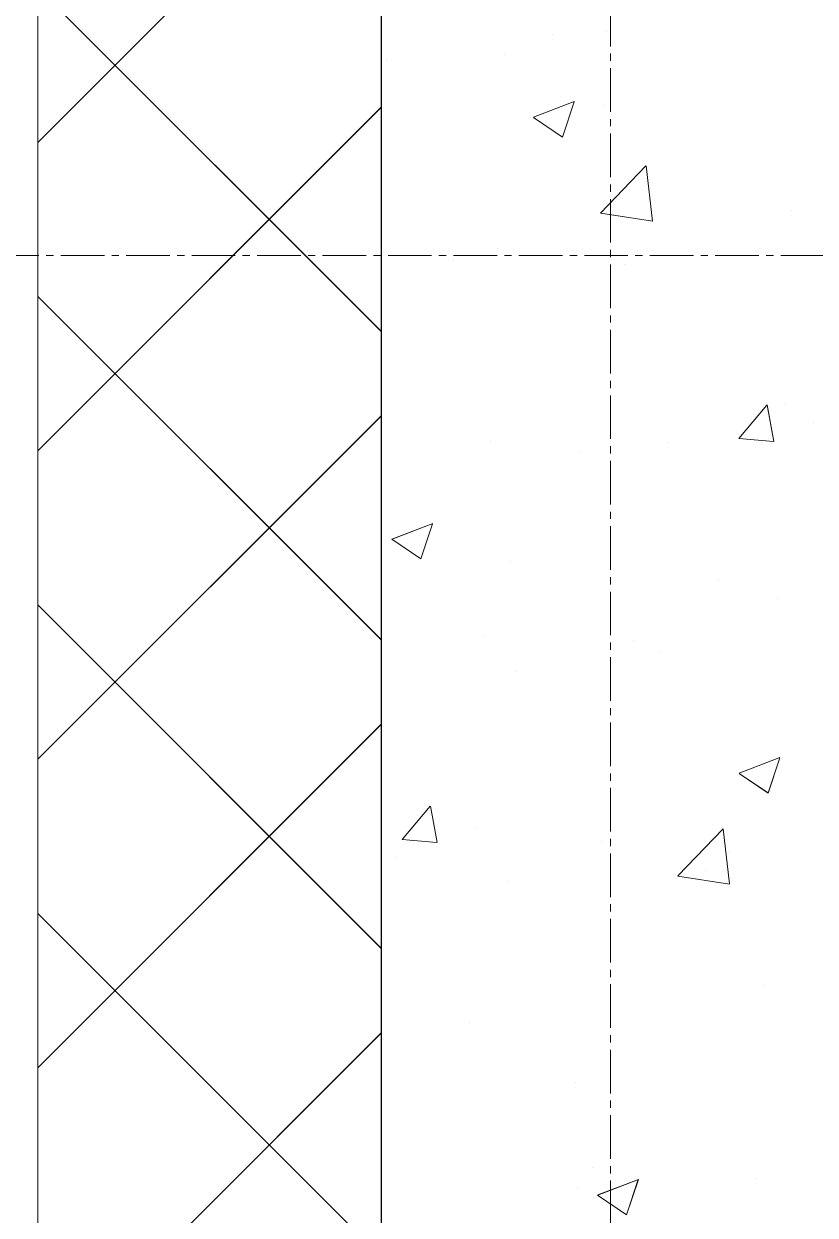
# Model space of a CAD drawing. Header units: millimetres. Extents: x 470010 to 1231400, y -134005 to 421770.
# Drawn here: x 672617 to 672963, y -72730 to -72210 of the extents above; entities that cross this region are included whole.
import ezdxf
from ezdxf.enums import TextEntityAlignment as Align

# ---------------------------------------------------------------- set-up
doc = ezdxf.new("R2010")
doc.units = ezdxf.units.MM
doc.linetypes.add('CENTER2', pattern=[28.575, 19.05, -3.175, 3.175, -3.175])
doc.layers.get('Defpoints').update_dxf_attribs({"color": 140})
for name, color, linetype, lineweight in [('АР_Стены ПЕНОблок', 52, 'Continuous', 20), ('АР_Тонкая', 254, 'Continuous', 5), ('АР_Утеплитель', 31, 'Continuous', 0), ('АР_Штриховка', 8, 'Continuous', 0)]:
    doc.layers.add(name, color=color, linetype=linetype, lineweight=lineweight)
doc.layers.add('РД_Оси_100', color=7, linetype='Continuous', lineweight=0, true_color=0x525252)
doc.styles.add('style1', font='ARIALN.TTF')

# ---------------------------------------------------------------- blocks, each defined once
blk = doc.blocks.new('СОШ_2200_АР_ОСИ_М100_28.05.24')
at = {"layer": 'РД_Оси_100', "color": 251, "linetype": 'CENTER2', "true_color": 0x636466}
for p, q in [((0, -6155), (0, 139938.679)), ((-5954.958, 21300), (29555, 21300))]:
    blk.add_line(p, q, dxfattribs=at)
blk = doc.blocks.new('A$C9108343f')
at = {"layer": 'АР_Стены ПЕНОблок', "color": 18, "linetype": 'Continuous', "lineweight": 20, "true_color": 0x000000}
blk.add_line((7054.96, 97555), (7054.96, 21355), dxfattribs=at)
at = {"layer": 'АР_Тонкая', "color": 18, "linetype": 'Continuous', "lineweight": 5, "true_color": 0x000000}
blk.add_line((6904.96, 21355), (6904.96, 97555), dxfattribs=at)
at = {"layer": 'АР_Утеплитель', "color": 18, "linetype": 'Continuous', "lineweight": 0, "true_color": 0x000000}
for p, q in [((6904.96, 97555), (6904.96, 21355)), ((7054.96, 21355), (7054.96, 97555))]:
    blk.add_line(p, q, dxfattribs=at)
at = {"layer": 'АР_Штриховка', "color": 18, "linetype": 'Continuous', "lineweight": 0, "true_color": 0x000000}
for p, q in [((6904.96, 28104.38), (7054.96, 28254.38)), ((7054.96, 28021.82), (6904.96, 28171.82)), ((7129.49, 28151.65), (7129.49, 28151.65)), ((7153.43, 28152.75), (7153.43, 28152.75)), ((7057.23, 28140.08), (7057.23, 28140.08)), ((7108.79, 28142.79), (7108.79, 28142.79)), ((6904.96, 27969.68), (7054.96, 28119.68)), ((7121.42, 28115.36), (7139.2, 28122.18)), ((7134.01, 28106.71), (7139.16, 28122.06)), ((7151.97, 28120.68), (7151.97, 28120.68)), ((7121.36, 28115.23), (7134, 28106.71)), ((7150.69, 28073.5), (7170.48, 28094.12)), ((7173.33, 28070.01), (7170.52, 28094.13)), ((7150.72, 28073.44), (7173.31, 28069.93)), ((7234, 28074.49), (7234, 28074.49)), ((7105.71, 28058.23), (7105.71, 28058.23)), ((7086.61, 28052.57), (7086.61, 28052.57)), ((7160.99, 28050.93), (7160.99, 28050.93)), ((7054.96, 27887.11), (6904.96, 28037.11)), ((7211, 27975.07), (7223.25, 27989.66)), ((7226.32, 27973.77), (7223.39, 27989.69)), ((7230.91, 27989.94), (7230.91, 27989.94)), ((6904.96, 27834.98), (7054.96, 27984.98)), ((7243.79, 27981.88), (7243.79, 27981.88)), ((7102.62, 27973.68), (7102.62, 27973.68)), ((7180.2, 27973.51), (7180.2, 27973.51)), ((7211, 27975.07), (7226.18, 27973.74)), ((7141.48, 27969.13), (7141.48, 27969.13)), ((7059.62, 27931.17), (7077.4, 27938)), ((7072.2, 27922.52), (7077.36, 27937.87)), ((7059.56, 27931.05), (7072.19, 27922.52)), ((7111.53, 27921.14), (7111.53, 27921.14)), ((7202.34, 27913.36), (7202.34, 27913.36)), ((7227.83, 27905.38), (7227.83, 27905.38)), ((7054.96, 27752.41), (6904.96, 27902.41)), ((7099.53, 27889.12), (7099.53, 27889.12)), ((7165.08, 27887.02), (7165.08, 27887.02)), ((7176.97, 27881.7), (7176.97, 27881.7)), ((7113.38, 27873.32), (7113.38, 27873.32)), ((6904.96, 27700.27), (7054.96, 27850.27)), ((7211.23, 27828.9), (7229.01, 27835.73)), ((7223.82, 27820.26), (7228.97, 27835.6)), ((7211.17, 27828.78), (7223.81, 27820.26)), ((7224.74, 27820.83), (7224.74, 27820.83)), ((7064.06, 27799.95), (7076.3, 27814.55)), ((7079.38, 27798.65), (7076.45, 27814.57)), ((7096.44, 27804.57), (7096.44, 27804.57)), ((7184.37, 27784.04), (7204.15, 27804.66)), ((7207, 27780.54), (7204.19, 27804.66)), ((7064.06, 27799.95), (7079.24, 27798.62)), ((7151.22, 27799.04), (7151.22, 27799.04)), ((7061, 27792.03), (7061, 27792.03)), ((7206.35, 27794.18), (7206.35, 27794.18)), ((7196.59, 27786.3), (7196.59, 27786.3)), ((7110.15, 27781.52), (7110.15, 27781.52)), ((7184.4, 27783.97), (7206.99, 27780.47)), ((7054.96, 27617.71), (6904.96, 27767.71)), ((7221.65, 27736.27), (7221.65, 27736.27)), ((7093.35, 27720.01), (7093.35, 27720.01)), ((6904.96, 27565.57), (7054.96, 27715.57)), ((7139.53, 27694), (7139.53, 27694)), ((7147.13, 27656.51), (7147.13, 27656.51)), ((7149.43, 27644.72), (7167.21, 27651.54)), ((7162.02, 27636.07), (7167.17, 27651.42)), ((7218.56, 27651.72), (7218.56, 27651.72)), ((7140.73, 27647.49), (7140.73, 27647.49)), ((7149.37, 27644.59), (7162.01, 27636.07))]:
    blk.add_line(p, q, dxfattribs=at)
at = {"layer": 'РД_Оси_100'}
blk.add_blockref('СОШ_2200_АР_ОСИ_М100_28.05.24', (7154.96, 6755), dxfattribs=at)
at = {"layer": 'Defpoints', "color": 18, "true_color": 0x000000, "style": 'style1'}
for p in [(143949.34, 316089.12), (143974.98, 281639.5), (143890.4, 273244.71), (143839.99, 264276.81), (143967.75, 254892.38), (12251.96, 104178.14), (12382.58, 96023.14)]:
    blk.add_attdef('АР-ПОМЕЩЕНИЕ:НАИМЕНОВАНИЕ', text='', height=100, dxfattribs=at).set_placement(p, align=Align.MIDDLE)
at = {"layer": 'Defpoints', "color": 18, "true_color": 0x000000, "style": 'style1', "flags": 8}
for p in [(143951.3, 279099.09), (143848.34, 269251.11), (143875.33, 260094.25), (144049.74, 250824.7), (163419.28, 238153.36), (155897.46, 237965.97), (183037.2, 237965.97), (143342.94, 237876.19)]:
    blk.add_attdef('АР-ПОМЕЩЕНИЕ:НАИМЕНОВАНИЕ', text='', height=100, dxfattribs=at).set_placement(p, align=Align.MIDDLE)

msp = doc.modelspace()

# ---------------------------------------------------------------- linework, layer by layer
at = {"layer": 'АР_Стены ПЕНОблок', "color": 18, "linetype": 'Continuous', "lineweight": 20, "true_color": 0x000000}
msp.add_line((672773.57, -2811.242), (672773.57, -79011.242), dxfattribs=at)
at = {"layer": 'АР_Тонкая', "color": 18, "linetype": 'Continuous', "lineweight": 5, "true_color": 0x000000}
msp.add_line((672623.57, -79011.242), (672623.57, -2811.242), dxfattribs=at)
at = {"layer": 'АР_Утеплитель', "color": 18, "linetype": 'Continuous', "lineweight": 0, "true_color": 0x000000}
for p, q in [((672623.57, -2811.242), (672623.57, -79011.242)), ((672773.57, -79011.242), (672773.57, -2811.242))]:
    msp.add_line(p, q, dxfattribs=at)
at = {"layer": 'АР_Штриховка', "color": 18, "linetype": 'Continuous', "lineweight": 0, "true_color": 0x000000}
for p, q in [((672623.57, -72261.857), (672773.57, -72111.857)), ((672773.57, -72344.424), (672623.57, -72194.424)), ((672623.57, -72396.561), (672773.57, -72246.561)), ((672840.03, -72250.885), (672857.815, -72244.058)), ((672852.619, -72259.534), (672857.769, -72244.185)), ((672839.974, -72251.008), (672852.609, -72259.53)), ((672869.305, -72292.737), (672889.089, -72272.118)), ((672891.938, -72296.236), (672889.132, -72272.113)), ((672869.337, -72292.805), (672891.927, -72296.308)), ((672773.57, -72479.128), (672623.57, -72329.128)), ((672929.613, -72391.171), (672941.858, -72376.577)), ((672944.936, -72392.477), (672941.999, -72376.555)), ((672623.57, -72531.265), (672773.57, -72381.265)), ((672929.612, -72391.175), (672944.794, -72392.503)), ((672778.228, -72435.073), (672796.013, -72428.246)), ((672790.817, -72443.722), (672795.967, -72428.373)), ((672778.172, -72435.196), (672790.807, -72443.718)), ((672773.57, -72613.832), (672623.57, -72463.832)), ((672623.57, -72665.969), (672773.57, -72515.969)), ((672929.842, -72537.338), (672947.627, -72530.512)), ((672942.431, -72545.987), (672947.582, -72530.638)), ((672929.786, -72537.461), (672942.421, -72545.984)), ((672782.672, -72566.288), (672794.917, -72551.695)), ((672797.995, -72567.595), (672795.058, -72551.673)), ((672782.671, -72566.292), (672797.853, -72567.621)), ((672902.98, -72582.206), (672922.764, -72561.587)), ((672925.613, -72585.704), (672922.807, -72561.582)), ((672903.012, -72582.273), (672925.602, -72585.777)), ((672773.57, -72748.536), (672623.57, -72598.536)), ((672623.57, -72800.673), (672773.57, -72650.673)), ((672868.04, -72721.527), (672885.825, -72714.7)), ((672880.629, -72730.175), (672885.78, -72714.826)), ((672867.984, -72721.649), (672880.619, -72730.172))]:
    msp.add_line(p, q, dxfattribs=at)

# ---------------------------------------------------------------- block references
msp.add_blockref('A$C9108343f', (665718.612, -100366.242))
at = {"layer": 'РД_Оси_100'}
msp.add_blockref('СОШ_2200_АР_ОСИ_М100_28.05.24', (672873.57, -93611.242), dxfattribs=at)

doc.saveas('drawing.dxf')
